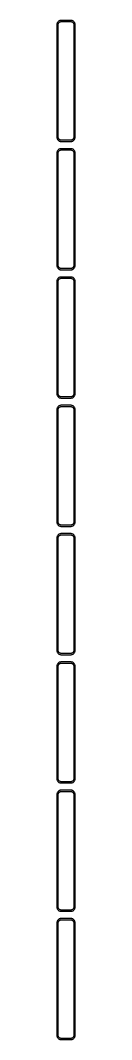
# Model space of a CAD drawing. Header units: metres. Extents: x -11 to 11, y 2310 to 4686.
# Drawn here: x -11 to 11, y 3423 to 4686 of the extents above; entities that cross this region are included whole.
import ezdxf

# ---------------------------------------------------------------- set-up
doc = ezdxf.new("R2010")
doc.units = ezdxf.units.M

msp = doc.modelspace()

# ---------------------------------------------------------------- linework, layer by layer
for p, q in [((-7.79507, 4685.76), (-8.37889, 4685.52)), ((-7.1869, 4685.91), (-7.79507, 4685.76)), ((-6.56395, 4685.99), (-7.1869, 4685.91)), ((6.56395, 4685.99), (-6.56395, 4685.99)), ((7.1869, 4685.91), (6.56395, 4685.99)), ((7.79507, 4685.76), (7.1869, 4685.91)), ((8.37889, 4685.52), (7.79507, 4685.76)), ((-11.2106, 4681.63), (-11.25, 4681)), ((-11.25, 4681), (-11.25, 4541)), ((-11.0929, 4682.24), (-11.2106, 4681.63)), ((-10.8989, 4682.84), (-11.0929, 4682.24)), ((-10.6315, 4683.41), (-10.8989, 4682.84)), ((-10.2951, 4683.94), (-10.6315, 4683.41)), ((-9.89484, 4684.42), (-10.2951, 4683.94)), ((-9.43712, 4684.85), (-9.89484, 4684.42)), ((-9.75, 4680.5), (-9.71844, 4681)), ((-9.75, 4541.5), (-9.75, 4680.5)), ((-9.71844, 4681), (-9.62433, 4681.49)), ((-9.62433, 4681.49), (-9.4691, 4681.97)), ((-9.4691, 4681.97), (-9.25522, 4682.43)), ((-8.92912, 4685.22), (-9.43712, 4684.85)), ((-9.25522, 4682.43), (-8.98605, 4682.85)), ((-8.98605, 4682.85), (-8.66586, 4683.24)), ((-8.37889, 4685.52), (-8.92912, 4685.22)), ((-8.66586, 4683.24), (-8.29968, 4683.58)), ((-8.29968, 4683.58), (-7.8933, 4683.88)), ((-7.8933, 4683.88), (-7.45311, 4684.12)), ((-7.45311, 4684.12), (-6.98605, 4684.3)), ((-6.98605, 4684.3), (-6.49951, 4684.43)), ((-6.49951, 4684.43), (-6.00116, 4684.49)), ((-6.00116, 4684.49), (6.00116, 4684.49)), ((6.00116, 4684.49), (6.49951, 4684.43)), ((6.49951, 4684.43), (6.98605, 4684.3)), ((6.98605, 4684.3), (7.45311, 4684.12)), ((7.45311, 4684.12), (7.8933, 4683.88)), ((7.8933, 4683.88), (8.29968, 4683.58)), ((8.29968, 4683.58), (8.66586, 4683.24)), ((8.92912, 4685.22), (8.37889, 4685.52)), ((8.66586, 4683.24), (8.98605, 4682.85)), ((9.43712, 4684.85), (8.92912, 4685.22)), ((8.98605, 4682.85), (9.25522, 4682.43)), ((9.25522, 4682.43), (9.4691, 4681.97)), ((9.89484, 4684.42), (9.43712, 4684.85)), ((9.4691, 4681.97), (9.62433, 4681.49)), ((9.62433, 4681.49), (9.71844, 4681)), ((9.71844, 4681), (9.75, 4680.5)), ((9.75, 4680.5), (9.75, 4541.5)), ((10.2951, 4683.94), (9.89484, 4684.42)), ((10.6315, 4683.41), (10.2951, 4683.94)), ((10.8989, 4682.84), (10.6315, 4683.41)), ((11.0929, 4682.24), (10.8989, 4682.84)), ((11.2106, 4681.63), (11.0929, 4682.24)), ((11.25, 4681), (11.2106, 4681.63)), ((11.25, 4541), (11.25, 4681)), ((-11.25, 4541), (-11.2106, 4540.37)), ((-11.2106, 4540.37), (-11.0929, 4539.76)), ((-11.0929, 4539.76), (-10.8989, 4539.16)), ((-10.8989, 4539.16), (-10.6315, 4538.59)), ((-10.6315, 4538.59), (-10.2951, 4538.06)), ((-10.2951, 4538.06), (-9.89484, 4537.58)), ((-9.89484, 4537.58), (-9.43712, 4537.15)), ((-9.71844, 4541), (-9.75, 4541.5)), ((-9.62433, 4540.51), (-9.71844, 4541)), ((-9.4691, 4540.03), (-9.62433, 4540.51)), ((-9.25522, 4539.57), (-9.4691, 4540.03)), ((-9.43712, 4537.15), (-8.92912, 4536.78)), ((-8.98605, 4539.15), (-9.25522, 4539.57)), ((-8.66586, 4538.76), (-8.98605, 4539.15)), ((-8.92912, 4536.78), (-8.37889, 4536.48)), ((-8.29968, 4538.42), (-8.66586, 4538.76)), ((-8.37889, 4536.48), (-7.79507, 4536.24)), ((-7.8933, 4538.12), (-8.29968, 4538.42)), ((-7.45311, 4537.88), (-7.8933, 4538.12)), ((-7.79507, 4536.24), (-7.1869, 4536.09)), ((-6.98605, 4537.7), (-7.45311, 4537.88)), ((-7.1869, 4536.09), (-6.56395, 4536.01)), ((-6.49951, 4537.57), (-6.98605, 4537.7)), ((-6.56395, 4536.01), (6.56395, 4536.01)), ((-6.00116, 4537.51), (-6.49951, 4537.57)), ((6.00116, 4537.51), (-6.00116, 4537.51)), ((6.49951, 4537.57), (6.00116, 4537.51)), ((6.98605, 4537.7), (6.49951, 4537.57)), ((6.56395, 4536.01), (7.1869, 4536.09)), ((7.45311, 4537.88), (6.98605, 4537.7)), ((7.1869, 4536.09), (7.79507, 4536.24)), ((7.8933, 4538.12), (7.45311, 4537.88)), ((7.79507, 4536.24), (8.37889, 4536.48)), ((8.29968, 4538.42), (7.8933, 4538.12)), ((8.66586, 4538.76), (8.29968, 4538.42)), ((8.37889, 4536.48), (8.92912, 4536.78)), ((8.98605, 4539.15), (8.66586, 4538.76)), ((8.92912, 4536.78), (9.43712, 4537.15)), ((9.25522, 4539.57), (8.98605, 4539.15)), ((9.4691, 4540.03), (9.25522, 4539.57)), ((9.43712, 4537.15), (9.89484, 4537.58)), ((9.62433, 4540.51), (9.4691, 4540.03)), ((9.71844, 4541), (9.62433, 4540.51)), ((9.75, 4541.5), (9.71844, 4541)), ((9.89484, 4537.58), (10.2951, 4538.06)), ((10.2951, 4538.06), (10.6315, 4538.59)), ((10.6315, 4538.59), (10.8989, 4539.16)), ((10.8989, 4539.16), (11.0929, 4539.76)), ((11.0929, 4539.76), (11.2106, 4540.37)), ((11.2106, 4540.37), (11.25, 4541)), ((-11.2106, 4522.63), (-11.25, 4522)), ((-11.25, 4522), (-11.25, 4382)), ((-11.0929, 4523.24), (-11.2106, 4522.63)), ((-10.8989, 4523.84), (-11.0929, 4523.24)), ((-10.6315, 4524.41), (-10.8989, 4523.84)), ((-10.2951, 4524.94), (-10.6315, 4524.41)), ((-9.89484, 4525.42), (-10.2951, 4524.94)), ((-9.43712, 4525.85), (-9.89484, 4525.42)), ((-9.75, 4521.5), (-9.71844, 4522)), ((-9.75, 4382.5), (-9.75, 4521.5)), ((-9.71844, 4522), (-9.62433, 4522.49)), ((-9.62433, 4522.49), (-9.4691, 4522.97)), ((-9.4691, 4522.97), (-9.25522, 4523.43)), ((-8.92912, 4526.22), (-9.43712, 4525.85)), ((-9.25522, 4523.43), (-8.98605, 4523.85)), ((-8.98605, 4523.85), (-8.66586, 4524.24)), ((-8.37889, 4526.52), (-8.92912, 4526.22)), ((-8.66586, 4524.24), (-8.29968, 4524.58)), ((-7.79507, 4526.76), (-8.37889, 4526.52)), ((-8.29968, 4524.58), (-7.8933, 4524.88)), ((-7.8933, 4524.88), (-7.45311, 4525.12)), ((-7.1869, 4526.91), (-7.79507, 4526.76)), ((-7.45311, 4525.12), (-6.98605, 4525.3)), ((-6.56395, 4526.99), (-7.1869, 4526.91)), ((-6.98605, 4525.3), (-6.49951, 4525.43)), ((6.56395, 4526.99), (-6.56395, 4526.99)), ((-6.49951, 4525.43), (-6.00116, 4525.49)), ((-6.00116, 4525.49), (6.00116, 4525.49)), ((6.00116, 4525.49), (6.49951, 4525.43)), ((6.49951, 4525.43), (6.98605, 4525.3)), ((7.1869, 4526.91), (6.56395, 4526.99)), ((6.98605, 4525.3), (7.45311, 4525.12)), ((7.79507, 4526.76), (7.1869, 4526.91)), ((7.45311, 4525.12), (7.8933, 4524.88)), ((8.37889, 4526.52), (7.79507, 4526.76)), ((7.8933, 4524.88), (8.29968, 4524.58)), ((8.29968, 4524.58), (8.66586, 4524.24)), ((8.92912, 4526.22), (8.37889, 4526.52)), ((8.66586, 4524.24), (8.98605, 4523.85)), ((9.43712, 4525.85), (8.92912, 4526.22)), ((8.98605, 4523.85), (9.25522, 4523.43)), ((9.25522, 4523.43), (9.4691, 4522.97)), ((9.89484, 4525.42), (9.43712, 4525.85)), ((9.4691, 4522.97), (9.62433, 4522.49)), ((9.62433, 4522.49), (9.71844, 4522)), ((9.71844, 4522), (9.75, 4521.5)), ((9.75, 4521.5), (9.75, 4382.5)), ((10.2951, 4524.94), (9.89484, 4525.42)), ((10.6315, 4524.41), (10.2951, 4524.94)), ((10.8989, 4523.84), (10.6315, 4524.41)), ((11.0929, 4523.24), (10.8989, 4523.84)), ((11.2106, 4522.63), (11.0929, 4523.24)), ((11.25, 4522), (11.2106, 4522.63)), ((11.25, 4382), (11.25, 4522)), ((-11.25, 4382), (-11.2106, 4381.37)), ((-11.2106, 4381.37), (-11.0929, 4380.76)), ((-11.0929, 4380.76), (-10.8989, 4380.16)), ((-10.8989, 4380.16), (-10.6315, 4379.59)), ((-10.6315, 4379.59), (-10.2951, 4379.06)), ((-10.2951, 4379.06), (-9.89484, 4378.58)), ((-9.89484, 4378.58), (-9.43712, 4378.15)), ((-9.71844, 4382), (-9.75, 4382.5)), ((-9.62433, 4381.51), (-9.71844, 4382)), ((-9.4691, 4381.03), (-9.62433, 4381.51)), ((-9.25522, 4380.57), (-9.4691, 4381.03)), ((-9.43712, 4378.15), (-8.92912, 4377.78)), ((-8.98605, 4380.15), (-9.25522, 4380.57)), ((-8.66586, 4379.76), (-8.98605, 4380.15)), ((-8.92912, 4377.78), (-8.37889, 4377.48)), ((-8.29968, 4379.42), (-8.66586, 4379.76)), ((-8.37889, 4377.48), (-7.79507, 4377.24)), ((-7.8933, 4379.12), (-8.29968, 4379.42)), ((-7.45311, 4378.88), (-7.8933, 4379.12)), ((-7.79507, 4377.24), (-7.1869, 4377.09)), ((-6.98605, 4378.7), (-7.45311, 4378.88)), ((-7.1869, 4377.09), (-6.56395, 4377.01)), ((-6.49951, 4378.57), (-6.98605, 4378.7)), ((-6.56395, 4377.01), (6.56395, 4377.01)), ((-6.00116, 4378.51), (-6.49951, 4378.57)), ((6.00116, 4378.51), (-6.00116, 4378.51)), ((6.49951, 4378.57), (6.00116, 4378.51)), ((6.98605, 4378.7), (6.49951, 4378.57)), ((6.56395, 4377.01), (7.1869, 4377.09)), ((7.45311, 4378.88), (6.98605, 4378.7)), ((7.1869, 4377.09), (7.79507, 4377.24)), ((7.8933, 4379.12), (7.45311, 4378.88)), ((7.79507, 4377.24), (8.37889, 4377.48)), ((8.29968, 4379.42), (7.8933, 4379.12)), ((8.66586, 4379.76), (8.29968, 4379.42)), ((8.37889, 4377.48), (8.92912, 4377.78)), ((8.98605, 4380.15), (8.66586, 4379.76)), ((8.92912, 4377.78), (9.43712, 4378.15)), ((9.25522, 4380.57), (8.98605, 4380.15)), ((9.4691, 4381.03), (9.25522, 4380.57)), ((9.43712, 4378.15), (9.89484, 4378.58)), ((9.62433, 4381.51), (9.4691, 4381.03)), ((9.71844, 4382), (9.62433, 4381.51)), ((9.75, 4382.5), (9.71844, 4382)), ((9.89484, 4378.58), (10.2951, 4379.06)), ((10.2951, 4379.06), (10.6315, 4379.59)), ((10.6315, 4379.59), (10.8989, 4380.16)), ((10.8989, 4380.16), (11.0929, 4380.76)), ((11.0929, 4380.76), (11.2106, 4381.37)), ((11.2106, 4381.37), (11.25, 4382)), ((-11.2106, 4363.63), (-11.25, 4363)), ((-11.25, 4363), (-11.25, 4223)), ((-11.0929, 4364.24), (-11.2106, 4363.63)), ((-10.8989, 4364.84), (-11.0929, 4364.24)), ((-10.6315, 4365.41), (-10.8989, 4364.84)), ((-10.2951, 4365.94), (-10.6315, 4365.41)), ((-9.89484, 4366.42), (-10.2951, 4365.94)), ((-9.43712, 4366.85), (-9.89484, 4366.42)), ((-9.75, 4362.5), (-9.71844, 4363)), ((-9.75, 4223.5), (-9.75, 4362.5)), ((-9.71844, 4363), (-9.62433, 4363.49)), ((-9.62433, 4363.49), (-9.4691, 4363.97)), ((-9.4691, 4363.97), (-9.25522, 4364.43)), ((-8.92912, 4367.22), (-9.43712, 4366.85)), ((-9.25522, 4364.43), (-8.98605, 4364.85)), ((-8.98605, 4364.85), (-8.66586, 4365.24)), ((-8.37889, 4367.52), (-8.92912, 4367.22)), ((-8.66586, 4365.24), (-8.29968, 4365.58)), ((-7.79507, 4367.76), (-8.37889, 4367.52)), ((-8.29968, 4365.58), (-7.8933, 4365.88)), ((-7.8933, 4365.88), (-7.45311, 4366.12)), ((-7.1869, 4367.91), (-7.79507, 4367.76)), ((-7.45311, 4366.12), (-6.98605, 4366.3)), ((-6.56395, 4367.99), (-7.1869, 4367.91)), ((-6.98605, 4366.3), (-6.49951, 4366.43)), ((6.56395, 4367.99), (-6.56395, 4367.99)), ((-6.49951, 4366.43), (-6.00116, 4366.49)), ((-6.00116, 4366.49), (6.00116, 4366.49)), ((6.00116, 4366.49), (6.49951, 4366.43)), ((6.49951, 4366.43), (6.98605, 4366.3)), ((7.1869, 4367.91), (6.56395, 4367.99)), ((6.98605, 4366.3), (7.45311, 4366.12)), ((7.79507, 4367.76), (7.1869, 4367.91)), ((7.45311, 4366.12), (7.8933, 4365.88)), ((8.37889, 4367.52), (7.79507, 4367.76)), ((7.8933, 4365.88), (8.29968, 4365.58)), ((8.29968, 4365.58), (8.66586, 4365.24)), ((8.92912, 4367.22), (8.37889, 4367.52)), ((8.66586, 4365.24), (8.98605, 4364.85)), ((9.43712, 4366.85), (8.92912, 4367.22)), ((8.98605, 4364.85), (9.25522, 4364.43)), ((9.25522, 4364.43), (9.4691, 4363.97)), ((9.89484, 4366.42), (9.43712, 4366.85)), ((9.4691, 4363.97), (9.62433, 4363.49)), ((9.62433, 4363.49), (9.71844, 4363)), ((9.71844, 4363), (9.75, 4362.5)), ((9.75, 4362.5), (9.75, 4223.5)), ((10.2951, 4365.94), (9.89484, 4366.42)), ((10.6315, 4365.41), (10.2951, 4365.94)), ((10.8989, 4364.84), (10.6315, 4365.41)), ((11.0929, 4364.24), (10.8989, 4364.84)), ((11.2106, 4363.63), (11.0929, 4364.24)), ((11.25, 4363), (11.2106, 4363.63)), ((11.25, 4223), (11.25, 4363)), ((-11.25, 4223), (-11.2106, 4222.37)), ((-11.2106, 4222.37), (-11.0929, 4221.76)), ((-11.0929, 4221.76), (-10.8989, 4221.16)), ((-10.8989, 4221.16), (-10.6315, 4220.59)), ((-10.6315, 4220.59), (-10.2951, 4220.06)), ((-10.2951, 4220.06), (-9.89484, 4219.58)), ((-9.89484, 4219.58), (-9.43712, 4219.15)), ((-9.71844, 4223), (-9.75, 4223.5)), ((-9.62433, 4222.51), (-9.71844, 4223)), ((-9.4691, 4222.03), (-9.62433, 4222.51)), ((-9.25522, 4221.57), (-9.4691, 4222.03)), ((-9.43712, 4219.15), (-8.92912, 4218.78)), ((-8.98605, 4221.15), (-9.25522, 4221.57)), ((-8.66586, 4220.76), (-8.98605, 4221.15)), ((-8.92912, 4218.78), (-8.37889, 4218.48)), ((-8.29968, 4220.42), (-8.66586, 4220.76)), ((-8.37889, 4218.48), (-7.79507, 4218.24)), ((-7.8933, 4220.12), (-8.29968, 4220.42)), ((-7.45311, 4219.88), (-7.8933, 4220.12)), ((-6.98605, 4219.7), (-7.45311, 4219.88)), ((-6.49951, 4219.57), (-6.98605, 4219.7)), ((-6.00116, 4219.51), (-6.49951, 4219.57)), ((6.00116, 4219.51), (-6.00116, 4219.51)), ((6.49951, 4219.57), (6.00116, 4219.51)), ((6.98605, 4219.7), (6.49951, 4219.57)), ((7.45311, 4219.88), (6.98605, 4219.7)), ((7.8933, 4220.12), (7.45311, 4219.88)), ((7.79507, 4218.24), (8.37889, 4218.48)), ((8.29968, 4220.42), (7.8933, 4220.12)), ((8.66586, 4220.76), (8.29968, 4220.42)), ((8.37889, 4218.48), (8.92912, 4218.78)), ((8.98605, 4221.15), (8.66586, 4220.76)), ((8.92912, 4218.78), (9.43712, 4219.15)), ((9.25522, 4221.57), (8.98605, 4221.15)), ((9.4691, 4222.03), (9.25522, 4221.57)), ((9.43712, 4219.15), (9.89484, 4219.58)), ((9.62433, 4222.51), (9.4691, 4222.03)), ((9.71844, 4223), (9.62433, 4222.51)), ((9.75, 4223.5), (9.71844, 4223)), ((9.89484, 4219.58), (10.2951, 4220.06)), ((10.2951, 4220.06), (10.6315, 4220.59)), ((10.6315, 4220.59), (10.8989, 4221.16)), ((10.8989, 4221.16), (11.0929, 4221.76)), ((11.0929, 4221.76), (11.2106, 4222.37)), ((11.2106, 4222.37), (11.25, 4223)), ((-10.8989, 4205.84), (-11.0929, 4205.24)), ((-10.6315, 4206.41), (-10.8989, 4205.84)), ((-10.2951, 4206.94), (-10.6315, 4206.41)), ((-9.89484, 4207.42), (-10.2951, 4206.94)), ((-9.43712, 4207.85), (-9.89484, 4207.42)), ((-8.92912, 4208.22), (-9.43712, 4207.85)), ((-9.25522, 4205.43), (-8.98605, 4205.85)), ((-8.98605, 4205.85), (-8.66586, 4206.24)), ((-8.37889, 4208.52), (-8.92912, 4208.22)), ((-8.66586, 4206.24), (-8.29968, 4206.58)), ((-7.79507, 4208.76), (-8.37889, 4208.52)), ((-8.29968, 4206.58), (-7.8933, 4206.88)), ((-7.8933, 4206.88), (-7.45311, 4207.12)), ((-7.79507, 4218.24), (-7.1869, 4218.09)), ((-7.1869, 4208.91), (-7.79507, 4208.76)), ((-7.45311, 4207.12), (-6.98605, 4207.3)), ((-7.1869, 4218.09), (-6.56395, 4218.01)), ((-6.56395, 4208.99), (-7.1869, 4208.91)), ((-6.98605, 4207.3), (-6.49951, 4207.43)), ((-6.56395, 4218.01), (6.56395, 4218.01)), ((6.56395, 4208.99), (-6.56395, 4208.99)), ((-6.49951, 4207.43), (-6.00116, 4207.49)), ((-6.00116, 4207.49), (6.00116, 4207.49)), ((6.00116, 4207.49), (6.49951, 4207.43)), ((6.49951, 4207.43), (6.98605, 4207.3)), ((6.56395, 4218.01), (7.1869, 4218.09)), ((7.1869, 4208.91), (6.56395, 4208.99)), ((6.98605, 4207.3), (7.45311, 4207.12)), ((7.1869, 4218.09), (7.79507, 4218.24)), ((7.79507, 4208.76), (7.1869, 4208.91)), ((7.45311, 4207.12), (7.8933, 4206.88)), ((8.37889, 4208.52), (7.79507, 4208.76)), ((7.8933, 4206.88), (8.29968, 4206.58)), ((8.29968, 4206.58), (8.66586, 4206.24)), ((8.92912, 4208.22), (8.37889, 4208.52)), ((8.66586, 4206.24), (8.98605, 4205.85)), ((9.43712, 4207.85), (8.92912, 4208.22)), ((8.98605, 4205.85), (9.25522, 4205.43)), ((9.89484, 4207.42), (9.43712, 4207.85)), ((10.2951, 4206.94), (9.89484, 4207.42)), ((10.6315, 4206.41), (10.2951, 4206.94)), ((10.8989, 4205.84), (10.6315, 4206.41)), ((11.0929, 4205.24), (10.8989, 4205.84)), ((-11.2106, 4204.63), (-11.25, 4204)), ((-11.25, 4204), (-11.25, 4064)), ((-11.0929, 4205.24), (-11.2106, 4204.63)), ((-9.75, 4203.5), (-9.71844, 4204)), ((-9.75, 4064.5), (-9.75, 4203.5)), ((-9.71844, 4204), (-9.62433, 4204.49)), ((-9.62433, 4204.49), (-9.4691, 4204.97)), ((-9.4691, 4204.97), (-9.25522, 4205.43)), ((9.25522, 4205.43), (9.4691, 4204.97)), ((9.4691, 4204.97), (9.62433, 4204.49)), ((9.62433, 4204.49), (9.71844, 4204)), ((9.71844, 4204), (9.75, 4203.5)), ((9.75, 4203.5), (9.75, 4064.5)), ((11.2106, 4204.63), (11.0929, 4205.24)), ((11.25, 4204), (11.2106, 4204.63)), ((11.25, 4064), (11.25, 4204)), ((-11.25, 4064), (-11.2106, 4063.37)), ((-11.2106, 4063.37), (-11.0929, 4062.76)), ((-11.0929, 4062.76), (-10.8989, 4062.16)), ((-10.8989, 4062.16), (-10.6315, 4061.59)), ((-10.6315, 4061.59), (-10.2951, 4061.06)), ((-10.2951, 4061.06), (-9.89484, 4060.58)), ((-9.89484, 4060.58), (-9.43712, 4060.15)), ((-9.71844, 4064), (-9.75, 4064.5)), ((-9.62433, 4063.51), (-9.71844, 4064)), ((-9.4691, 4063.03), (-9.62433, 4063.51)), ((-9.25522, 4062.57), (-9.4691, 4063.03)), ((-9.43712, 4060.15), (-8.92912, 4059.78)), ((-8.98605, 4062.15), (-9.25522, 4062.57)), ((-8.66586, 4061.76), (-8.98605, 4062.15)), ((-8.92912, 4059.78), (-8.37889, 4059.48)), ((-8.29968, 4061.42), (-8.66586, 4061.76)), ((-8.37889, 4059.48), (-7.79507, 4059.24)), ((-7.8933, 4061.12), (-8.29968, 4061.42)), ((-7.45311, 4060.88), (-7.8933, 4061.12)), ((-7.79507, 4059.24), (-7.1869, 4059.09)), ((-6.98605, 4060.7), (-7.45311, 4060.88)), ((-7.1869, 4059.09), (-6.56395, 4059.01)), ((-6.49951, 4060.57), (-6.98605, 4060.7)), ((-6.56395, 4059.01), (6.56395, 4059.01)), ((-6.00116, 4060.51), (-6.49951, 4060.57)), ((6.00116, 4060.51), (-6.00116, 4060.51)), ((6.49951, 4060.57), (6.00116, 4060.51)), ((6.98605, 4060.7), (6.49951, 4060.57)), ((6.56395, 4059.01), (7.1869, 4059.09)), ((7.45311, 4060.88), (6.98605, 4060.7)), ((7.1869, 4059.09), (7.79507, 4059.24)), ((7.8933, 4061.12), (7.45311, 4060.88)), ((7.79507, 4059.24), (8.37889, 4059.48)), ((8.29968, 4061.42), (7.8933, 4061.12)), ((8.66586, 4061.76), (8.29968, 4061.42)), ((8.37889, 4059.48), (8.92912, 4059.78)), ((8.98605, 4062.15), (8.66586, 4061.76)), ((8.92912, 4059.78), (9.43712, 4060.15)), ((9.25522, 4062.57), (8.98605, 4062.15)), ((9.4691, 4063.03), (9.25522, 4062.57)), ((9.43712, 4060.15), (9.89484, 4060.58)), ((9.62433, 4063.51), (9.4691, 4063.03)), ((9.71844, 4064), (9.62433, 4063.51)), ((9.75, 4064.5), (9.71844, 4064)), ((9.89484, 4060.58), (10.2951, 4061.06)), ((10.2951, 4061.06), (10.6315, 4061.59)), ((10.6315, 4061.59), (10.8989, 4062.16)), ((10.8989, 4062.16), (11.0929, 4062.76)), ((11.0929, 4062.76), (11.2106, 4063.37)), ((11.2106, 4063.37), (11.25, 4064)), ((-11.2106, 4045.63), (-11.25, 4045)), ((-11.25, 4045), (-11.25, 3905)), ((-11.0929, 4046.24), (-11.2106, 4045.63)), ((-10.8989, 4046.84), (-11.0929, 4046.24)), ((-10.6315, 4047.41), (-10.8989, 4046.84)), ((-10.2951, 4047.94), (-10.6315, 4047.41)), ((-9.89484, 4048.42), (-10.2951, 4047.94)), ((-9.43712, 4048.85), (-9.89484, 4048.42)), ((-9.75, 4044.5), (-9.71844, 4045)), ((-9.75, 3905.5), (-9.75, 4044.5)), ((-9.71844, 4045), (-9.62433, 4045.49)), ((-9.62433, 4045.49), (-9.4691, 4045.97)), ((-9.4691, 4045.97), (-9.25522, 4046.43)), ((-8.92912, 4049.22), (-9.43712, 4048.85)), ((-9.25522, 4046.43), (-8.98605, 4046.85)), ((-8.98605, 4046.85), (-8.66586, 4047.24)), ((-8.37889, 4049.52), (-8.92912, 4049.22)), ((-8.66586, 4047.24), (-8.29968, 4047.58)), ((-7.79507, 4049.76), (-8.37889, 4049.52)), ((-8.29968, 4047.58), (-7.8933, 4047.88)), ((-7.8933, 4047.88), (-7.45311, 4048.12)), ((-7.1869, 4049.91), (-7.79507, 4049.76)), ((-7.45311, 4048.12), (-6.98605, 4048.3)), ((-6.56395, 4049.99), (-7.1869, 4049.91)), ((-6.98605, 4048.3), (-6.49951, 4048.43)), ((6.56395, 4049.99), (-6.56395, 4049.99)), ((-6.49951, 4048.43), (-6.00116, 4048.49)), ((-6.00116, 4048.49), (6.00116, 4048.49)), ((6.00116, 4048.49), (6.49951, 4048.43)), ((6.49951, 4048.43), (6.98605, 4048.3)), ((7.1869, 4049.91), (6.56395, 4049.99)), ((6.98605, 4048.3), (7.45311, 4048.12)), ((7.79507, 4049.76), (7.1869, 4049.91)), ((7.45311, 4048.12), (7.8933, 4047.88)), ((8.37889, 4049.52), (7.79507, 4049.76)), ((7.8933, 4047.88), (8.29968, 4047.58)), ((8.29968, 4047.58), (8.66586, 4047.24)), ((8.92912, 4049.22), (8.37889, 4049.52)), ((8.66586, 4047.24), (8.98605, 4046.85)), ((9.43712, 4048.85), (8.92912, 4049.22)), ((8.98605, 4046.85), (9.25522, 4046.43)), ((9.25522, 4046.43), (9.4691, 4045.97)), ((9.89484, 4048.42), (9.43712, 4048.85)), ((9.4691, 4045.97), (9.62433, 4045.49)), ((9.62433, 4045.49), (9.71844, 4045)), ((9.71844, 4045), (9.75, 4044.5)), ((9.75, 4044.5), (9.75, 3905.5)), ((10.2951, 4047.94), (9.89484, 4048.42)), ((10.6315, 4047.41), (10.2951, 4047.94)), ((10.8989, 4046.84), (10.6315, 4047.41)), ((11.0929, 4046.24), (10.8989, 4046.84)), ((11.2106, 4045.63), (11.0929, 4046.24)), ((11.25, 4045), (11.2106, 4045.63)), ((11.25, 3905), (11.25, 4045)), ((-11.25, 3905), (-11.2106, 3904.37)), ((-11.2106, 3904.37), (-11.0929, 3903.76)), ((-11.0929, 3903.76), (-10.8989, 3903.16)), ((-10.8989, 3903.16), (-10.6315, 3902.59)), ((-9.71844, 3905), (-9.75, 3905.5)), ((-9.62433, 3904.51), (-9.71844, 3905)), ((-9.4691, 3904.03), (-9.62433, 3904.51)), ((-9.25522, 3903.57), (-9.4691, 3904.03)), ((-8.98605, 3903.15), (-9.25522, 3903.57)), ((-8.66586, 3902.76), (-8.98605, 3903.15)), ((-8.29968, 3902.42), (-8.66586, 3902.76)), ((8.66586, 3902.76), (8.29968, 3902.42)), ((8.98605, 3903.15), (8.66586, 3902.76)), ((9.25522, 3903.57), (8.98605, 3903.15)), ((9.4691, 3904.03), (9.25522, 3903.57)), ((9.62433, 3904.51), (9.4691, 3904.03)), ((9.71844, 3905), (9.62433, 3904.51)), ((9.75, 3905.5), (9.71844, 3905)), ((10.6315, 3902.59), (10.8989, 3903.16)), ((10.8989, 3903.16), (11.0929, 3903.76)), ((11.0929, 3903.76), (11.2106, 3904.37)), ((11.2106, 3904.37), (11.25, 3905)), ((-10.6315, 3902.59), (-10.2951, 3902.06)), ((-10.2951, 3902.06), (-9.89484, 3901.58)), ((-9.89484, 3901.58), (-9.43712, 3901.15)), ((-9.43712, 3901.15), (-8.92912, 3900.78)), ((-8.92912, 3890.22), (-9.43712, 3889.85)), ((-8.92912, 3900.78), (-8.37889, 3900.48)), ((-8.37889, 3890.52), (-8.92912, 3890.22)), ((-8.37889, 3900.48), (-7.79507, 3900.24)), ((-7.79507, 3890.76), (-8.37889, 3890.52)), ((-7.8933, 3902.12), (-8.29968, 3902.42)), ((-7.45311, 3901.88), (-7.8933, 3902.12)), ((-7.79507, 3900.24), (-7.1869, 3900.09)), ((-7.1869, 3890.91), (-7.79507, 3890.76)), ((-6.98605, 3901.7), (-7.45311, 3901.88)), ((-7.1869, 3900.09), (-6.56395, 3900.01)), ((-6.56395, 3890.99), (-7.1869, 3890.91)), ((-6.49951, 3901.57), (-6.98605, 3901.7)), ((-6.56395, 3900.01), (6.56395, 3900.01)), ((6.56395, 3890.99), (-6.56395, 3890.99)), ((-6.00116, 3901.51), (-6.49951, 3901.57)), ((6.00116, 3901.51), (-6.00116, 3901.51)), ((6.49951, 3901.57), (6.00116, 3901.51)), ((6.98605, 3901.7), (6.49951, 3901.57)), ((6.56395, 3900.01), (7.1869, 3900.09)), ((7.1869, 3890.91), (6.56395, 3890.99)), ((7.45311, 3901.88), (6.98605, 3901.7)), ((7.1869, 3900.09), (7.79507, 3900.24)), ((7.79507, 3890.76), (7.1869, 3890.91)), ((7.8933, 3902.12), (7.45311, 3901.88)), ((7.79507, 3900.24), (8.37889, 3900.48)), ((8.37889, 3890.52), (7.79507, 3890.76)), ((8.29968, 3902.42), (7.8933, 3902.12)), ((8.37889, 3900.48), (8.92912, 3900.78)), ((8.92912, 3890.22), (8.37889, 3890.52)), ((8.92912, 3900.78), (9.43712, 3901.15)), ((9.43712, 3889.85), (8.92912, 3890.22)), ((9.43712, 3901.15), (9.89484, 3901.58)), ((9.89484, 3901.58), (10.2951, 3902.06)), ((10.2951, 3902.06), (10.6315, 3902.59)), ((-11.2106, 3886.63), (-11.25, 3886)), ((-11.25, 3886), (-11.25, 3746)), ((-11.0929, 3887.24), (-11.2106, 3886.63)), ((-10.8989, 3887.84), (-11.0929, 3887.24)), ((-10.6315, 3888.41), (-10.8989, 3887.84)), ((-10.2951, 3888.94), (-10.6315, 3888.41)), ((-9.89484, 3889.42), (-10.2951, 3888.94)), ((-9.43712, 3889.85), (-9.89484, 3889.42)), ((-9.75, 3885.5), (-9.71844, 3886)), ((-9.75, 3746.5), (-9.75, 3885.5)), ((-9.71844, 3886), (-9.62433, 3886.49)), ((-9.62433, 3886.49), (-9.4691, 3886.97)), ((-9.4691, 3886.97), (-9.25522, 3887.43)), ((-9.25522, 3887.43), (-8.98605, 3887.85)), ((-8.98605, 3887.85), (-8.66586, 3888.24)), ((-8.66586, 3888.24), (-8.29968, 3888.58)), ((-8.29968, 3888.58), (-7.8933, 3888.88)), ((-7.8933, 3888.88), (-7.45311, 3889.12)), ((-7.45311, 3889.12), (-6.98605, 3889.3)), ((-6.98605, 3889.3), (-6.49951, 3889.43)), ((-6.49951, 3889.43), (-6.00116, 3889.49)), ((-6.00116, 3889.49), (6.00116, 3889.49)), ((6.00116, 3889.49), (6.49951, 3889.43)), ((6.49951, 3889.43), (6.98605, 3889.3)), ((6.98605, 3889.3), (7.45311, 3889.12)), ((7.45311, 3889.12), (7.8933, 3888.88)), ((7.8933, 3888.88), (8.29968, 3888.58)), ((8.29968, 3888.58), (8.66586, 3888.24)), ((8.66586, 3888.24), (8.98605, 3887.85)), ((8.98605, 3887.85), (9.25522, 3887.43)), ((9.25522, 3887.43), (9.4691, 3886.97)), ((9.89484, 3889.42), (9.43712, 3889.85)), ((9.4691, 3886.97), (9.62433, 3886.49)), ((9.62433, 3886.49), (9.71844, 3886)), ((9.71844, 3886), (9.75, 3885.5)), ((9.75, 3885.5), (9.75, 3746.5)), ((10.2951, 3888.94), (9.89484, 3889.42)), ((10.6315, 3888.41), (10.2951, 3888.94)), ((10.8989, 3887.84), (10.6315, 3888.41)), ((11.0929, 3887.24), (10.8989, 3887.84)), ((11.2106, 3886.63), (11.0929, 3887.24)), ((11.25, 3886), (11.2106, 3886.63)), ((11.25, 3746), (11.25, 3886)), ((-11.25, 3746), (-11.2106, 3745.37)), ((-11.2106, 3745.37), (-11.0929, 3744.76)), ((-11.0929, 3744.76), (-10.8989, 3744.16)), ((-10.8989, 3744.16), (-10.6315, 3743.59)), ((-10.6315, 3743.59), (-10.2951, 3743.06)), ((-10.2951, 3743.06), (-9.89484, 3742.58)), ((-9.89484, 3742.58), (-9.43712, 3742.15)), ((-9.71844, 3746), (-9.75, 3746.5)), ((-9.62433, 3745.51), (-9.71844, 3746)), ((-9.4691, 3745.03), (-9.62433, 3745.51)), ((-9.25522, 3744.57), (-9.4691, 3745.03)), ((-9.43712, 3742.15), (-8.92912, 3741.78)), ((-8.98605, 3744.15), (-9.25522, 3744.57)), ((-8.66586, 3743.76), (-8.98605, 3744.15)), ((-8.92912, 3741.78), (-8.37889, 3741.48)), ((-8.29968, 3743.42), (-8.66586, 3743.76)), ((-8.37889, 3741.48), (-7.79507, 3741.24)), ((-7.8933, 3743.12), (-8.29968, 3743.42)), ((-7.45311, 3742.88), (-7.8933, 3743.12)), ((-7.79507, 3741.24), (-7.1869, 3741.09)), ((-6.98605, 3742.7), (-7.45311, 3742.88)), ((-7.1869, 3741.09), (-6.56395, 3741.01)), ((-6.49951, 3742.57), (-6.98605, 3742.7)), ((-6.56395, 3741.01), (6.56395, 3741.01)), ((-6.00116, 3742.51), (-6.49951, 3742.57)), ((6.00116, 3742.51), (-6.00116, 3742.51)), ((6.49951, 3742.57), (6.00116, 3742.51)), ((6.98605, 3742.7), (6.49951, 3742.57)), ((6.56395, 3741.01), (7.1869, 3741.09)), ((7.45311, 3742.88), (6.98605, 3742.7)), ((7.1869, 3741.09), (7.79507, 3741.24)), ((7.8933, 3743.12), (7.45311, 3742.88)), ((7.79507, 3741.24), (8.37889, 3741.48)), ((8.29968, 3743.42), (7.8933, 3743.12)), ((8.66586, 3743.76), (8.29968, 3743.42)), ((8.37889, 3741.48), (8.92912, 3741.78)), ((8.98605, 3744.15), (8.66586, 3743.76)), ((8.92912, 3741.78), (9.43712, 3742.15)), ((9.25522, 3744.57), (8.98605, 3744.15)), ((9.4691, 3745.03), (9.25522, 3744.57)), ((9.43712, 3742.15), (9.89484, 3742.58)), ((9.62433, 3745.51), (9.4691, 3745.03)), ((9.71844, 3746), (9.62433, 3745.51)), ((9.75, 3746.5), (9.71844, 3746)), ((9.89484, 3742.58), (10.2951, 3743.06)), ((10.2951, 3743.06), (10.6315, 3743.59)), ((10.6315, 3743.59), (10.8989, 3744.16)), ((10.8989, 3744.16), (11.0929, 3744.76)), ((11.0929, 3744.76), (11.2106, 3745.37)), ((11.2106, 3745.37), (11.25, 3746)), ((-11.2106, 3727.63), (-11.25, 3727)), ((-11.25, 3727), (-11.25, 3587)), ((-11.0929, 3728.24), (-11.2106, 3727.63)), ((-10.8989, 3728.84), (-11.0929, 3728.24)), ((-10.6315, 3729.41), (-10.8989, 3728.84)), ((-10.2951, 3729.94), (-10.6315, 3729.41)), ((-9.89484, 3730.42), (-10.2951, 3729.94)), ((-9.43712, 3730.85), (-9.89484, 3730.42)), ((-9.75, 3726.5), (-9.71844, 3727)), ((-9.75, 3587.5), (-9.75, 3726.5)), ((-9.71844, 3727), (-9.62433, 3727.49)), ((-9.62433, 3727.49), (-9.4691, 3727.97)), ((-9.4691, 3727.97), (-9.25522, 3728.43)), ((-8.92912, 3731.22), (-9.43712, 3730.85)), ((-9.25522, 3728.43), (-8.98605, 3728.85)), ((-8.98605, 3728.85), (-8.66586, 3729.24)), ((-8.37889, 3731.52), (-8.92912, 3731.22)), ((-8.66586, 3729.24), (-8.29968, 3729.58)), ((-7.79507, 3731.76), (-8.37889, 3731.52)), ((-8.29968, 3729.58), (-7.8933, 3729.88)), ((-7.8933, 3729.88), (-7.45311, 3730.12)), ((-7.1869, 3731.91), (-7.79507, 3731.76)), ((-7.45311, 3730.12), (-6.98605, 3730.3)), ((-6.56395, 3731.99), (-7.1869, 3731.91)), ((-6.98605, 3730.3), (-6.49951, 3730.43)), ((6.56395, 3731.99), (-6.56395, 3731.99)), ((-6.49951, 3730.43), (-6.00116, 3730.49)), ((-6.00116, 3730.49), (6.00116, 3730.49)), ((6.00116, 3730.49), (6.49951, 3730.43)), ((6.49951, 3730.43), (6.98605, 3730.3)), ((7.1869, 3731.91), (6.56395, 3731.99)), ((6.98605, 3730.3), (7.45311, 3730.12)), ((7.79507, 3731.76), (7.1869, 3731.91)), ((7.45311, 3730.12), (7.8933, 3729.88)), ((8.37889, 3731.52), (7.79507, 3731.76)), ((7.8933, 3729.88), (8.29968, 3729.58)), ((8.29968, 3729.58), (8.66586, 3729.24)), ((8.92912, 3731.22), (8.37889, 3731.52)), ((8.66586, 3729.24), (8.98605, 3728.85)), ((9.43712, 3730.85), (8.92912, 3731.22)), ((8.98605, 3728.85), (9.25522, 3728.43)), ((9.25522, 3728.43), (9.4691, 3727.97)), ((9.89484, 3730.42), (9.43712, 3730.85)), ((9.4691, 3727.97), (9.62433, 3727.49)), ((9.62433, 3727.49), (9.71844, 3727)), ((9.71844, 3727), (9.75, 3726.5)), ((9.75, 3726.5), (9.75, 3587.5)), ((10.2951, 3729.94), (9.89484, 3730.42)), ((10.6315, 3729.41), (10.2951, 3729.94)), ((10.8989, 3728.84), (10.6315, 3729.41)), ((11.0929, 3728.24), (10.8989, 3728.84)), ((11.2106, 3727.63), (11.0929, 3728.24)), ((11.25, 3727), (11.2106, 3727.63)), ((11.25, 3587), (11.25, 3727)), ((-11.25, 3587), (-11.2106, 3586.37)), ((-9.71844, 3587), (-9.75, 3587.5)), ((-9.62433, 3586.51), (-9.71844, 3587)), ((9.71844, 3587), (9.62433, 3586.51)), ((9.75, 3587.5), (9.71844, 3587)), ((11.2106, 3586.37), (11.25, 3587)), ((-11.2106, 3586.37), (-11.0929, 3585.76)), ((-11.0929, 3585.76), (-10.8989, 3585.16)), ((-10.8989, 3585.16), (-10.6315, 3584.59)), ((-10.6315, 3584.59), (-10.2951, 3584.06)), ((-10.2951, 3584.06), (-9.89484, 3583.58)), ((-9.89484, 3583.58), (-9.43712, 3583.15)), ((-9.4691, 3586.03), (-9.62433, 3586.51)), ((-9.25522, 3585.57), (-9.4691, 3586.03)), ((-9.43712, 3583.15), (-8.92912, 3582.78)), ((-8.98605, 3585.15), (-9.25522, 3585.57)), ((-8.66586, 3584.76), (-8.98605, 3585.15)), ((-8.92912, 3582.78), (-8.37889, 3582.48)), ((-8.29968, 3584.42), (-8.66586, 3584.76)), ((-8.37889, 3582.48), (-7.79507, 3582.24)), ((-7.8933, 3584.12), (-8.29968, 3584.42)), ((-7.45311, 3583.88), (-7.8933, 3584.12)), ((-7.79507, 3582.24), (-7.1869, 3582.09)), ((-6.98605, 3583.7), (-7.45311, 3583.88)), ((-7.1869, 3582.09), (-6.56395, 3582.01)), ((-6.49951, 3583.57), (-6.98605, 3583.7)), ((-6.56395, 3582.01), (6.56395, 3582.01)), ((-6.00116, 3583.51), (-6.49951, 3583.57)), ((6.00116, 3583.51), (-6.00116, 3583.51)), ((6.49951, 3583.57), (6.00116, 3583.51)), ((6.98605, 3583.7), (6.49951, 3583.57)), ((6.56395, 3582.01), (7.1869, 3582.09)), ((7.45311, 3583.88), (6.98605, 3583.7)), ((7.1869, 3582.09), (7.79507, 3582.24)), ((7.8933, 3584.12), (7.45311, 3583.88)), ((7.79507, 3582.24), (8.37889, 3582.48)), ((8.29968, 3584.42), (7.8933, 3584.12)), ((8.66586, 3584.76), (8.29968, 3584.42)), ((8.37889, 3582.48), (8.92912, 3582.78)), ((8.98605, 3585.15), (8.66586, 3584.76)), ((8.92912, 3582.78), (9.43712, 3583.15)), ((9.25522, 3585.57), (8.98605, 3585.15)), ((9.4691, 3586.03), (9.25522, 3585.57)), ((9.43712, 3583.15), (9.89484, 3583.58)), ((9.62433, 3586.51), (9.4691, 3586.03)), ((9.89484, 3583.58), (10.2951, 3584.06)), ((10.2951, 3584.06), (10.6315, 3584.59)), ((10.6315, 3584.59), (10.8989, 3585.16)), ((10.8989, 3585.16), (11.0929, 3585.76)), ((11.0929, 3585.76), (11.2106, 3586.37)), ((-11.2106, 3568.63), (-11.25, 3568)), ((-11.25, 3568), (-11.25, 3428)), ((-11.0929, 3569.24), (-11.2106, 3568.63)), ((-10.8989, 3569.84), (-11.0929, 3569.24)), ((-10.6315, 3570.41), (-10.8989, 3569.84)), ((-10.2951, 3570.94), (-10.6315, 3570.41)), ((-9.89484, 3571.42), (-10.2951, 3570.94)), ((-9.43712, 3571.85), (-9.89484, 3571.42)), ((-9.75, 3567.5), (-9.71844, 3568)), ((-9.75, 3428.5), (-9.75, 3567.5)), ((-9.71844, 3568), (-9.62433, 3568.49)), ((-9.62433, 3568.49), (-9.4691, 3568.97)), ((-9.4691, 3568.97), (-9.25522, 3569.43)), ((-8.92912, 3572.22), (-9.43712, 3571.85)), ((-9.25522, 3569.43), (-8.98605, 3569.85)), ((-8.98605, 3569.85), (-8.66586, 3570.24)), ((-8.37889, 3572.52), (-8.92912, 3572.22)), ((-8.66586, 3570.24), (-8.29968, 3570.58)), ((-7.79507, 3572.76), (-8.37889, 3572.52)), ((-8.29968, 3570.58), (-7.8933, 3570.88)), ((-7.8933, 3570.88), (-7.45311, 3571.12)), ((-7.1869, 3572.91), (-7.79507, 3572.76)), ((-7.45311, 3571.12), (-6.98605, 3571.3)), ((-6.56395, 3572.99), (-7.1869, 3572.91)), ((-6.98605, 3571.3), (-6.49951, 3571.43)), ((6.56395, 3572.99), (-6.56395, 3572.99)), ((-6.49951, 3571.43), (-6.00116, 3571.49)), ((-6.00116, 3571.49), (6.00116, 3571.49)), ((6.00116, 3571.49), (6.49951, 3571.43)), ((6.49951, 3571.43), (6.98605, 3571.3)), ((7.1869, 3572.91), (6.56395, 3572.99)), ((6.98605, 3571.3), (7.45311, 3571.12)), ((7.79507, 3572.76), (7.1869, 3572.91)), ((7.45311, 3571.12), (7.8933, 3570.88)), ((8.37889, 3572.52), (7.79507, 3572.76)), ((7.8933, 3570.88), (8.29968, 3570.58)), ((8.29968, 3570.58), (8.66586, 3570.24)), ((8.92912, 3572.22), (8.37889, 3572.52)), ((8.66586, 3570.24), (8.98605, 3569.85)), ((9.43712, 3571.85), (8.92912, 3572.22)), ((8.98605, 3569.85), (9.25522, 3569.43)), ((9.25522, 3569.43), (9.4691, 3568.97)), ((9.89484, 3571.42), (9.43712, 3571.85)), ((9.4691, 3568.97), (9.62433, 3568.49)), ((9.62433, 3568.49), (9.71844, 3568)), ((9.71844, 3568), (9.75, 3567.5)), ((9.75, 3567.5), (9.75, 3428.5)), ((10.2951, 3570.94), (9.89484, 3571.42)), ((10.6315, 3570.41), (10.2951, 3570.94)), ((10.8989, 3569.84), (10.6315, 3570.41)), ((11.0929, 3569.24), (10.8989, 3569.84)), ((11.2106, 3568.63), (11.0929, 3569.24)), ((11.25, 3568), (11.2106, 3568.63)), ((11.25, 3428), (11.25, 3568)), ((-11.25, 3428), (-11.2106, 3427.37)), ((-11.2106, 3427.37), (-11.0929, 3426.76)), ((-11.0929, 3426.76), (-10.8989, 3426.16)), ((-10.8989, 3426.16), (-10.6315, 3425.59)), ((-10.6315, 3425.59), (-10.2951, 3425.06)), ((-10.2951, 3425.06), (-9.89484, 3424.58)), ((-9.89484, 3424.58), (-9.43712, 3424.15)), ((-9.71844, 3428), (-9.75, 3428.5)), ((-9.62433, 3427.51), (-9.71844, 3428)), ((-9.4691, 3427.03), (-9.62433, 3427.51)), ((-9.25522, 3426.57), (-9.4691, 3427.03)), ((-9.43712, 3424.15), (-8.92912, 3423.78)), ((-8.98605, 3426.15), (-9.25522, 3426.57)), ((-8.66586, 3425.76), (-8.98605, 3426.15)), ((-8.92912, 3423.78), (-8.37889, 3423.48)), ((-8.29968, 3425.42), (-8.66586, 3425.76)), ((-8.37889, 3423.48), (-7.79507, 3423.24)), ((-7.8933, 3425.12), (-8.29968, 3425.42)), ((-7.45311, 3424.88), (-7.8933, 3425.12)), ((-7.79507, 3423.24), (-7.1869, 3423.09)), ((-6.98605, 3424.7), (-7.45311, 3424.88)), ((-7.1869, 3423.09), (-6.56395, 3423.01)), ((-6.49951, 3424.57), (-6.98605, 3424.7)), ((-6.56395, 3423.01), (6.56395, 3423.01)), ((-6.00116, 3424.51), (-6.49951, 3424.57)), ((6.00116, 3424.51), (-6.00116, 3424.51)), ((6.49951, 3424.57), (6.00116, 3424.51)), ((6.98605, 3424.7), (6.49951, 3424.57)), ((6.56395, 3423.01), (7.1869, 3423.09)), ((7.45311, 3424.88), (6.98605, 3424.7)), ((7.1869, 3423.09), (7.79507, 3423.24)), ((7.8933, 3425.12), (7.45311, 3424.88)), ((7.79507, 3423.24), (8.37889, 3423.48)), ((8.29968, 3425.42), (7.8933, 3425.12)), ((8.66586, 3425.76), (8.29968, 3425.42)), ((8.37889, 3423.48), (8.92912, 3423.78)), ((8.98605, 3426.15), (8.66586, 3425.76)), ((8.92912, 3423.78), (9.43712, 3424.15)), ((9.25522, 3426.57), (8.98605, 3426.15)), ((9.4691, 3427.03), (9.25522, 3426.57)), ((9.43712, 3424.15), (9.89484, 3424.58)), ((9.62433, 3427.51), (9.4691, 3427.03)), ((9.71844, 3428), (9.62433, 3427.51)), ((9.75, 3428.5), (9.71844, 3428)), ((9.89484, 3424.58), (10.2951, 3425.06)), ((10.2951, 3425.06), (10.6315, 3425.59)), ((10.6315, 3425.59), (10.8989, 3426.16)), ((10.8989, 3426.16), (11.0929, 3426.76)), ((11.0929, 3426.76), (11.2106, 3427.37)), ((11.2106, 3427.37), (11.25, 3428))]:
    msp.add_line(p, q)

doc.saveas('drawing.dxf')
